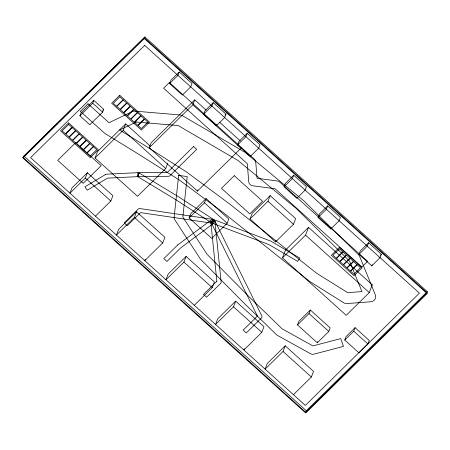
<?xml version="1.0" encoding="UTF-8"?>
<svg xmlns="http://www.w3.org/2000/svg" width="450" height="450" viewBox="0 0 450 450"><rect width="100%" height="100%" fill="white"/><g stroke="black" fill="none" stroke-linecap="round" stroke-linejoin="round"><path stroke-width="0.67" d="M23.31 157.612L23.906 156.054L144.9 36.962L427.286 291.628L426.69 293.181L305.696 412.273L23.31 157.612L144.304 38.52L144.9 36.962M79.892 115.808L80.978 112.978L93.797 100.367L103.708 109.305L102.623 112.134L89.803 124.746L79.892 115.808L92.711 103.191L93.797 100.367M87.384 172.727L72.006 187.864L69.969 193.162L85.354 178.026L87.384 172.727L112.877 195.711L110.841 201.015L95.462 216.152M167.676 163.457L165.724 168.547L137.526 196.301L95.04 157.989L97.481 151.627L125.679 123.874L150.03 145.834M95.04 157.989L123.238 130.236L125.679 123.874M169.616 83.587L170.921 80.196L179.252 71.994L191.998 83.486L190.693 86.878L182.362 95.079L169.616 83.587L177.947 75.386L179.252 71.994M194.754 99.838L192.859 104.788L241.009 148.208L197.426 191.104L149.276 147.679L151.178 142.734L194.754 99.838L206.145 110.109M136.553 211.759L118.609 229.416L116.438 235.069L134.387 217.412L136.553 211.759L164.88 237.302L162.709 242.955L144.765 260.612L145.243 259.358M203.608 114.238L204.907 110.846L213.238 102.645L225.984 114.142L224.685 117.534L216.349 125.73L203.608 114.238L211.939 106.037L213.238 102.645M216.349 125.73L216.787 124.599M197.426 191.104L197.899 189.866M189.124 217.952L190.755 213.711L206.134 198.574L228.791 219.009L227.166 223.251L211.781 238.388L189.124 217.952L204.508 202.815L206.134 198.574M186.103 256.438L168.154 274.101L165.988 279.754L183.932 262.091L186.103 256.438L214.425 281.981L212.254 287.634L194.31 305.297M237.594 144.889L238.894 141.497L247.224 133.296L259.971 144.793L258.671 148.185L250.341 156.386L237.594 144.889L245.925 136.688L247.224 133.296M250.341 156.386L250.774 155.256M250.054 218.947L252.219 213.294L270.163 195.632L295.656 218.621L293.484 224.274L275.541 241.937L250.054 218.947L267.998 201.285L270.163 195.632M235.665 301.14L217.721 318.803L215.55 324.456L233.499 306.793L235.665 301.14L263.993 326.683L261.821 332.336L243.877 349.999L244.356 348.739M284.068 186.801L285.373 183.409L293.704 175.213L306.45 186.705L305.145 190.097L296.814 198.298L284.068 186.801L292.399 178.605L293.704 175.213M275.541 241.937L276.024 240.677M282.482 257.85L285.463 250.076L308.537 227.368L372.262 284.844L369.281 292.613L346.207 315.321L282.482 257.85L305.55 235.142L308.537 227.368M318.06 217.457L319.365 214.065L327.696 205.864L340.442 217.361L339.137 220.753L330.806 228.954L318.06 217.457L326.391 209.256L327.696 205.864M285.216 345.819L267.266 363.482L265.101 369.135L283.044 351.473L285.216 345.819L313.537 371.363L311.366 377.016L293.423 394.678M330.806 228.954L331.239 227.824M297.473 324.917L298.828 321.384L310.365 310.027L330.193 327.909L328.832 331.442L317.301 342.799L297.473 324.917L309.009 313.566L310.365 310.027M317.301 342.799L317.751 341.618M358.971 254.351L360.27 250.959L368.606 242.758L381.347 254.256L380.048 257.648L371.717 265.843L358.971 254.351L367.301 246.15L368.606 242.758M305.696 412.273L306.293 410.721L427.286 291.628M371.717 265.843L372.15 264.713M344.751 340.031L346.106 336.499L355.078 327.668L369.236 340.436L367.881 343.969L358.909 352.8L344.751 340.031L353.723 331.2L355.078 327.668M102.724 110.278L103.708 109.305M149.276 147.679L192.859 104.788M225.006 115.104L225.984 114.142M380.368 255.218L381.347 254.256M371.284 285.806L372.262 284.844M144.304 38.52L426.69 293.181M219.606 122.254L240.317 140.929M267.998 201.285L293.484 224.274M305.55 235.142L369.281 292.613M353.723 331.2L367.881 343.969M204.508 202.815L227.166 223.251M123.238 130.236L165.724 168.547M92.711 103.191L102.623 112.134M309.009 313.566L328.832 331.442M134.387 217.412L162.709 242.955M183.932 262.091L212.254 287.634M233.499 306.793L261.821 332.336M283.044 351.473L311.366 377.016M85.354 178.026L110.841 201.015M23.906 156.054L306.293 410.721M178.661 175.354L174.133 217.204A4.343 3.994 21 0 0 174.78 219.797L200.509 259.2L243.692 302.799L276.519 334.71A4.343 3.994 21 0 0 277.504 335.436L310.5 353.711A4.343 3.994 21 0 0 313.892 354.156L343.485 346.399L340.751 338.608L312.913 345.904L282.099 328.838L249.795 297.444L207.264 254.531L182.835 217.08L187.217 176.608L178.661 175.354M213.064 219.381L212.636 223.279L140.569 212.608L127.282 225.686L124.166 222.879L138.167 209.098A2.121 1.952 21 0 1 139.939 208.553L213.064 219.381M213.536 219.504L212.164 223.155L268.881 244.547L297.658 261.366L299.728 258.041L270.613 241.037L213.536 219.504M139.23 173.002L137.098 176.287L175.731 199.648L211.725 222.936L213.975 219.724L177.891 196.38L139.23 173.002M144.264 37.755L22.5 157.607L305.736 413.038L427.5 293.186L144.264 37.755M144.669 45.371L30.594 157.652L305.331 405.422L419.406 293.141L144.669 45.371M68.597 122.912L60.525 130.86L90.264 157.68L98.336 149.732L68.597 122.912M88.02 103.798L80.331 111.369L104.844 133.442L137.053 153.203L179.724 180.27L222.761 212.231L309.707 281.464L343.463 302.608A5.788 5.321 21 0 0 347.22 303.542L370.727 301.776A5.788 5.321 21 0 0 375.289 294.733L359.752 256.607A5.788 5.321 21 0 0 358.459 254.683L303.84 200.835L244.761 152.145L182.61 115.785A5.788 5.321 21 0 0 179.983 114.953L135.011 111.144A5.788 5.321 21 0 0 131.979 111.684L109.024 122.737L88.02 103.798M68.681 124.436L62.139 130.866L65.402 133.808L71.938 127.373L68.681 124.436M72.219 127.626L65.683 134.061L68.94 136.997L75.476 130.567L72.219 127.626M75.758 130.821L69.221 137.256L72.478 140.192L79.014 133.757L75.758 130.821M79.301 134.016L72.765 140.445L76.022 143.387L82.558 136.952L79.301 134.016M119.734 95.288L111.662 103.236L141.401 130.056L149.473 122.108L119.734 95.288M119.812 96.812L113.276 103.247L116.533 106.183L123.069 99.748L119.812 96.812M75.651 142.684L57.707 160.346L83.199 183.336L101.143 165.673L75.651 142.684M82.839 137.205L76.303 143.64L79.56 146.576L86.096 140.141L82.839 137.205M123.356 100.007L116.82 106.442L120.077 109.378L126.613 102.943L123.356 100.007M86.383 140.4L79.847 146.835L83.104 149.771L89.64 143.336L86.383 140.4M126.894 103.196L120.358 109.631L123.615 112.573L130.151 106.138L126.894 103.196M89.921 143.589L83.385 150.024L86.642 152.961L93.178 146.531L89.921 143.589M130.438 106.391L123.902 112.826L127.159 115.763L133.695 109.328L130.438 106.391M93.459 146.784L86.923 153.219L90.18 156.156L96.722 149.721L93.459 146.784M133.976 109.586L127.44 116.021L130.697 118.957L137.233 112.522L133.976 109.586M137.514 112.776L130.978 119.211L134.235 122.147L140.777 115.718L137.514 112.776M169.357 82.508L163.592 88.183L247.286 163.665L248.749 181.856A4.343 3.994 21 0 0 252.664 185.777L275.124 188.769L361.856 266.985L367.622 261.309L279.821 182.126A4.343 3.994 21 0 0 277.301 180.962L257.04 178.268L255.729 161.893A4.343 3.994 21 0 0 254.329 159.137L169.357 82.508M141.058 115.971L134.522 122.406L137.779 125.342L144.315 118.907L141.058 115.971M144.596 119.166L138.06 125.595L141.317 128.537L147.853 122.102L144.596 119.166M193.584 146.537L167.366 172.344L138.021 172.671L138.308 176.619L168.497 176.287A2.121 1.952 21 0 0 169.909 175.714L196.701 149.349L193.584 146.537M234.276 175.708L221.462 188.325L249.784 213.868L262.597 201.251L234.276 175.708M177.817 244.856L163.817 258.637L166.933 261.45L180.844 247.759L214.211 222.902L211.489 219.757L177.817 244.856M216.849 281.227L203.468 294.401L206.584 297.208L220.59 283.427A2.121 1.952 21 0 0 221.124 281.942L214.942 221.248L210.757 221.406L216.849 281.227M257.4 316.108L243.124 330.159L246.24 332.966L261.461 317.987A2.121 1.952 21 0 0 261.799 315.838L214.746 220.579L210.954 222.075L257.4 316.108M339.418 247.32L331.346 255.268L354.004 275.704L362.081 267.756L339.418 247.32M339.502 248.844L332.966 255.279L336.223 258.216L342.759 251.781L339.502 248.844M343.041 252.039L336.504 258.469L339.761 261.411L346.298 254.976L343.041 252.039M346.584 255.229L340.043 261.664L343.299 264.6L349.841 258.165L346.584 255.229M350.123 258.424L343.586 264.859L346.843 267.795L353.379 261.36L350.123 258.424M353.661 261.613L347.124 268.048L350.381 270.984L356.918 264.555L353.661 261.613M357.204 264.808L350.668 271.243L353.925 274.179L360.461 267.744L357.204 264.808M105.559 174.493L84.876 186.84L87.266 190.209L107.511 178.121L138.386 176.614L137.936 172.671L106.532 174.201A2.121 1.952 21 0 0 105.559 174.493M136.237 122.006L119.627 130.005L143.049 144.354L186.334 171.827L229.815 204.126L316.53 273.178L347.692 292.657L361.963 291.583L349.515 261.034L296.353 208.586L237.864 160.386L178.189 125.561L136.237 122.006"/></g></svg>
